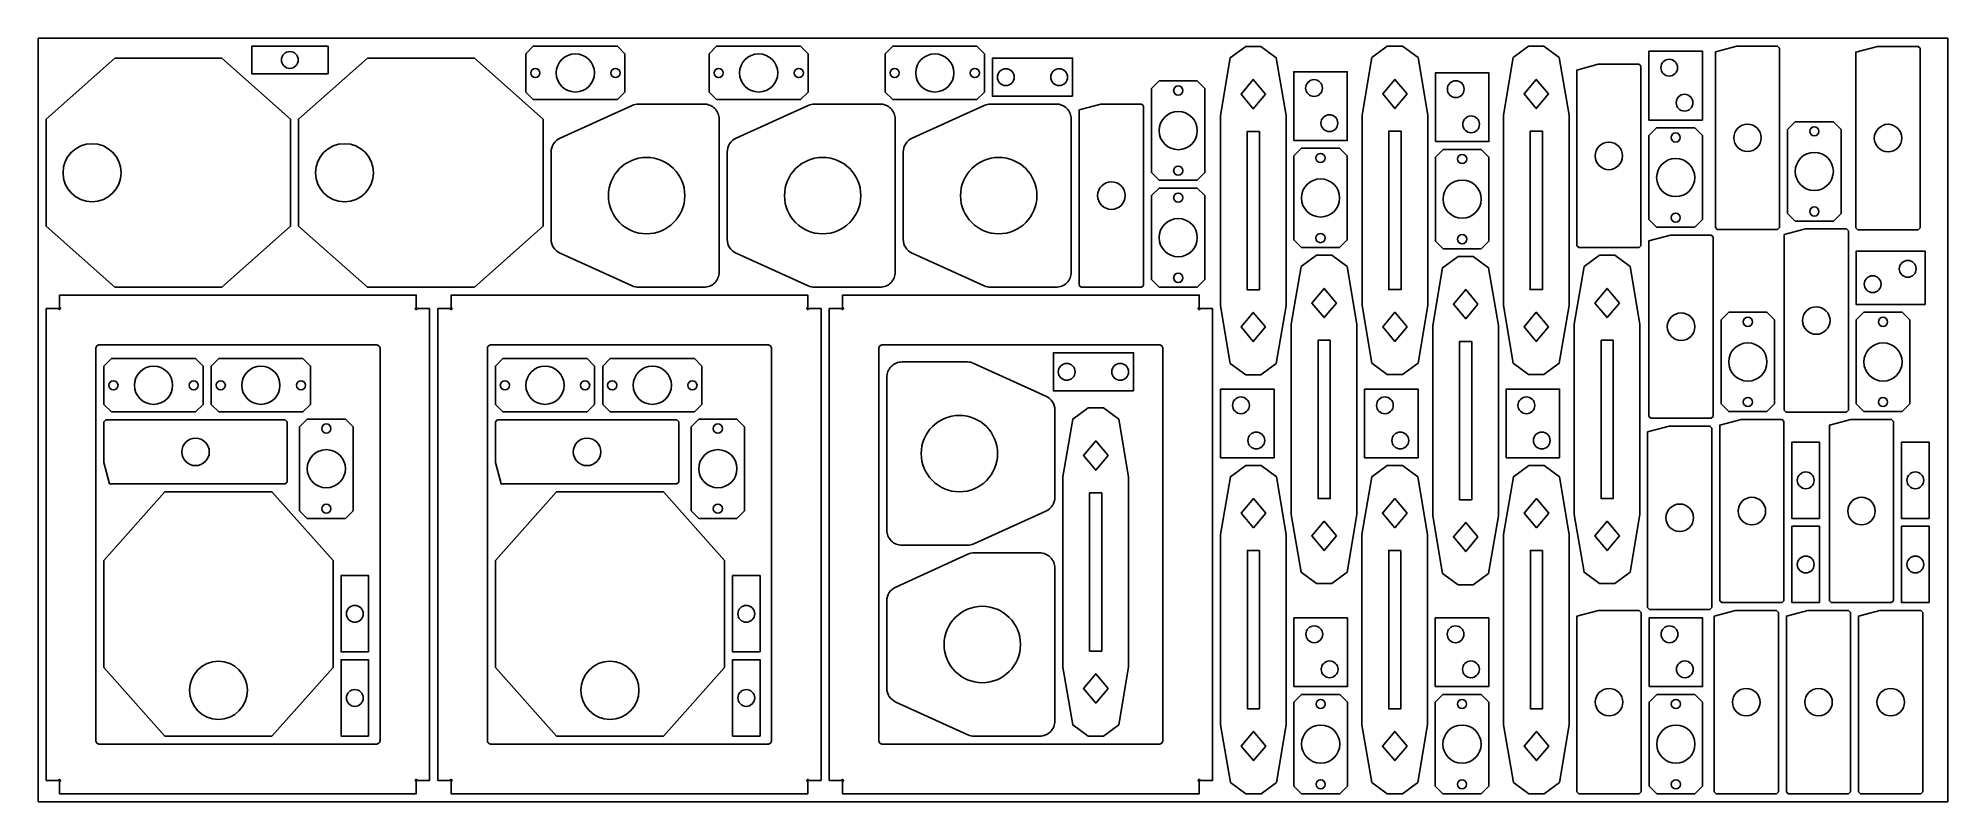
# Model space of a CAD drawing. Header units: metres. Extents: x 0 to 2500, y 0 to 1000.
import ezdxf

# ---------------------------------------------------------------- set-up
doc = ezdxf.new("R2010")
doc.units = ezdxf.units.M

msp = doc.modelspace()

# ---------------------------------------------------------------- linework, layer by layer
for points in [[(0, 0), (2500, 0), (2500, 1000), (0, 1000)], [(379.5, 989.5), (279.5, 989.5), (279.5, 953.5), (379.5, 953.5)], [(648.2, 989.5), (638.2, 979.5), (638.2, 929.5), (648.2, 919.5), (758.2, 919.5), (768.2, 929.5), (768.2, 979.5), (758.2, 989.5)], [(888.2, 989.5), (878.2, 979.5), (878.2, 929.5), (888.2, 919.5), (998.2, 919.5), (1008.2, 929.5), (1008.2, 979.5), (998.2, 989.5)], [(1118.8, 989.5), (1108.8, 979.5), (1108.8, 929.5), (1118.8, 919.5), (1228.8, 919.5), (1238.8, 929.5), (1238.8, 979.5), (1228.8, 989.5)], [(1633.8, 898.8), (1620.9, 974.4), (1600.8, 989.2), (1580.8, 989.2), (1560.6, 974.4), (1547.8, 898.8), (1547.8, 649.7), (1560.6, 574.1), (1580.8, 559.2), (1600.8, 559.2), (1620.9, 574.1), (1633.8, 649.7)], [(1819.2, 899), (1806.4, 974.7), (1786.2, 989.5), (1766.2, 989.5), (1746.1, 974.7), (1733.2, 899), (1733.2, 650), (1746.1, 574.3), (1766.2, 559.5), (1786.2, 559.5), (1806.4, 574.3), (1819.2, 650)], [(2004.2, 899), (1991.4, 974.7), (1971.2, 989.5), (1951.2, 989.5), (1931.1, 974.7), (1918.2, 899), (1918.2, 650), (1931.1, 574.3), (1951.2, 559.5), (1971.2, 559.5), (1991.4, 574.3), (2004.2, 650)], [(2108.8, 892.8), (2178.8, 892.8), (2178.8, 982.8), (2108.8, 982.8)], [(2195.8, 752), (2198.2, 749.5), (2277.2, 749.5), (2279.8, 752), (2279.8, 987), (2277.2, 989.5), (2223.8, 989.5), (2195.8, 982)], [(2379.8, 751.8), (2382.2, 749.2), (2461.2, 749.2), (2463.8, 751.8), (2463.8, 986.8), (2461.2, 989.2), (2407.8, 989.2), (2379.8, 981.7)], [(10.5, 753.8), (100.5, 673.8), (240.5, 673.8), (330.5, 753.8), (330.5, 893.8), (240.5, 973.8), (100.5, 973.8), (10.5, 893.8)], [(341, 753.8), (431, 673.8), (571, 673.8), (661, 753.8), (661, 893.8), (571, 973.8), (431, 973.8), (341, 893.8)], [(1354.2, 924), (1354.2, 974), (1249.2, 974), (1249.2, 924)], [(1643.8, 866), (1713.8, 866), (1713.8, 956), (1643.8, 956)], [(1829.2, 864.5), (1899.2, 864.5), (1899.2, 954.5), (1829.2, 954.5)], [(2014.2, 728.2), (2016.8, 725.8), (2095.8, 725.8), (2098.2, 728.2), (2098.2, 963.2), (2095.8, 965.8), (2042.2, 965.8), (2014.2, 958.2)], [(1527.5, 934), (1517.5, 944), (1467.5, 944), (1457.5, 934), (1457.5, 824), (1467.5, 814), (1517.5, 814), (1527.5, 824)], [(1606.8, 926.7), (1590.8, 907.6), (1574.7, 926.7), (1590.8, 945.9)], [(1792.3, 927), (1776.2, 907.8), (1760.2, 927), (1776.2, 946.1)], [(1977.3, 927), (1961.2, 907.8), (1945.2, 927), (1961.2, 946.1)], [(1363, 676.2), (1365.5, 673.8), (1444.5, 673.8), (1447, 676.2), (1447, 911.2), (1444.5, 913.8), (1391, 913.8), (1363, 906.2)], [(1598.8, 878), (1598.8, 670.5), (1582.8, 670.5), (1582.8, 878)], [(1784.2, 878.2), (1784.2, 670.8), (1768.2, 670.8), (1768.2, 878.2)], [(1969.2, 878.2), (1969.2, 670.8), (1953.2, 670.8), (1953.2, 878.2)], [(2178.8, 872.5), (2168.8, 882.5), (2118.8, 882.5), (2108.8, 872.5), (2108.8, 762.5), (2118.8, 752.5), (2168.8, 752.5), (2178.8, 762.5)], [(2360.2, 880.5), (2350.2, 890.5), (2300.2, 890.5), (2290.2, 880.5), (2290.2, 770.5), (2300.2, 760.5), (2350.2, 760.5), (2360.2, 770.5)], [(1713.8, 845.8), (1703.8, 855.8), (1653.8, 855.8), (1643.8, 845.8), (1643.8, 735.8), (1653.8, 725.8), (1703.8, 725.8), (1713.8, 735.8)], [(1899.2, 844.2), (1889.2, 854.2), (1839.2, 854.2), (1829.2, 844.2), (1829.2, 734.2), (1839.2, 724.2), (1889.2, 724.2), (1899.2, 734.2)], [(1527.5, 793.8), (1517.5, 803.8), (1467.5, 803.8), (1457.5, 793.8), (1457.5, 683.8), (1467.5, 673.8), (1517.5, 673.8), (1527.5, 683.8)], [(2285.8, 512.8), (2288.2, 510.2), (2367.2, 510.2), (2369.8, 512.8), (2369.8, 747.8), (2367.2, 750.2), (2313.8, 750.2), (2285.8, 742.7)], [(2108.8, 504.8), (2111.2, 502.2), (2190.2, 502.2), (2192.8, 504.8), (2192.8, 739.8), (2190.2, 742.2), (2136.8, 742.2), (2108.8, 734.7)], [(1726.5, 625.3), (1713.6, 700.9), (1693.5, 715.8), (1673.5, 715.8), (1653.4, 700.9), (1640.5, 625.3), (1640.5, 376.2), (1653.4, 300.6), (1673.5, 285.8), (1693.5, 285.8), (1713.6, 300.6), (1726.5, 376.2)], [(1911.8, 623.8), (1898.9, 699.4), (1878.8, 714.2), (1858.8, 714.2), (1838.6, 699.4), (1825.8, 623.8), (1825.8, 374.7), (1838.6, 299.1), (1858.8, 284.2), (1878.8, 284.2), (1898.9, 299.1), (1911.8, 374.7)], [(2097, 625.3), (2084.1, 700.9), (2064, 715.8), (2044, 715.8), (2023.9, 700.9), (2011, 625.3), (2011, 376.2), (2023.9, 300.6), (2044, 285.8), (2064, 285.8), (2084.1, 300.6), (2097, 376.2)], [(2470.2, 651.2), (2470.2, 721.2), (2380.2, 721.2), (2380.2, 651.2)], [(1699.6, 653.2), (1683.5, 634.1), (1667.4, 653.2), (1683.5, 672.4)], [(1884.8, 651.7), (1868.8, 632.6), (1852.7, 651.7), (1868.8, 670.9)], [(2070.1, 653.2), (2054, 634.1), (2037.9, 653.2), (2054, 672.4)], [(1606.8, 621.8), (1590.8, 602.6), (1574.7, 621.8), (1590.8, 640.9)], [(1792.3, 622), (1776.2, 602.9), (1760.2, 622), (1776.2, 641.2)], [(1977.3, 622), (1961.2, 602.9), (1945.2, 622), (1961.2, 641.2)], [(2273.2, 631), (2263.2, 641), (2213.2, 641), (2203.2, 631), (2203.2, 521), (2213.2, 511), (2263.2, 511), (2273.2, 521)], [(2450.2, 631), (2440.2, 641), (2390.2, 641), (2380.2, 631), (2380.2, 521), (2390.2, 511), (2440.2, 511), (2450.2, 521)], [(1691.5, 604.5), (1691.5, 397), (1675.5, 397), (1675.5, 604.5)], [(1876.8, 603), (1876.8, 395.5), (1860.8, 395.5), (1860.8, 603)], [(2062, 604.5), (2062, 397), (2046, 397), (2046, 604.5)], [(96, 580.5), (86, 570.5), (86, 520.5), (96, 510.5), (206, 510.5), (216, 520.5), (216, 570.5), (206, 580.5)], [(236.5, 580.5), (226.5, 570.5), (226.5, 520.5), (236.5, 510.5), (346.5, 510.5), (356.5, 520.5), (356.5, 570.5), (346.5, 580.5)], [(608.5, 580.5), (598.5, 570.5), (598.5, 520.5), (608.5, 510.5), (718.5, 510.5), (728.5, 520.5), (728.5, 570.5), (718.5, 580.5)], [(749, 580.5), (739, 570.5), (739, 520.5), (749, 510.5), (859, 510.5), (869, 520.5), (869, 570.5), (859, 580.5)], [(1434, 538), (1434, 588), (1329, 588), (1329, 538)], [(1548, 450.5), (1618, 450.5), (1618, 540.5), (1548, 540.5)], [(1736.5, 450.5), (1806.5, 450.5), (1806.5, 540.5), (1736.5, 540.5)], [(1921.8, 450.5), (1991.8, 450.5), (1991.8, 540.5), (1921.8, 540.5)], [(323.5, 416.2), (326, 418.8), (326, 497.8), (323.5, 500.2), (88.5, 500.2), (86, 497.8), (86, 444.2), (93.5, 416.2)], [(412.2, 491.2), (402.2, 501.2), (352.2, 501.2), (342.2, 491.2), (342.2, 381.2), (352.2, 371.2), (402.2, 371.2), (412.2, 381.2)], [(836, 416.2), (838.5, 418.8), (838.5, 497.8), (836, 500.2), (601, 500.2), (598.5, 497.8), (598.5, 444.2), (606, 416.2)], [(924.8, 491.2), (914.8, 501.2), (864.8, 501.2), (854.8, 491.2), (854.8, 381.2), (864.8, 371.2), (914.8, 371.2), (924.8, 381.2)], [(1427.5, 425.5), (1414.6, 501.2), (1394.5, 516), (1374.5, 516), (1354.4, 501.2), (1341.5, 425.5), (1341.5, 176.5), (1354.4, 100.8), (1374.5, 86), (1394.5, 86), (1414.6, 100.8), (1427.5, 176.5)], [(2201.5, 263.2), (2204, 260.8), (2283, 260.8), (2285.5, 263.2), (2285.5, 498.2), (2283, 500.8), (2229.5, 500.8), (2201.5, 493.2)], [(2345, 263.2), (2347.5, 260.8), (2426.5, 260.8), (2429, 263.2), (2429, 498.2), (2426.5, 500.8), (2373, 500.8), (2345, 493.2)], [(2107, 254.5), (2109.5, 252), (2188.5, 252), (2191, 254.5), (2191, 489.5), (2188.5, 492), (2135, 492), (2107, 484.5)], [(1400.6, 453.5), (1384.5, 434.3), (1368.4, 453.5), (1384.5, 472.6)], [(2332, 371), (2332, 471), (2296, 471), (2296, 371)], [(2475.5, 371), (2475.5, 471), (2439.5, 471), (2439.5, 371)], [(1634, 350), (1621.1, 425.7), (1601, 440.5), (1581, 440.5), (1560.9, 425.7), (1548, 350), (1548, 101), (1560.9, 25.3), (1581, 10.5), (1601, 10.5), (1621.1, 25.3), (1634, 101)], [(1819, 350), (1806.1, 425.7), (1786, 440.5), (1766, 440.5), (1745.9, 425.7), (1733, 350), (1733, 101), (1745.9, 25.3), (1766, 10.5), (1786, 10.5), (1806.1, 25.3), (1819, 101)], [(2004.5, 350), (1991.6, 425.7), (1971.5, 440.5), (1951.5, 440.5), (1931.4, 425.7), (1918.5, 350), (1918.5, 101), (1931.4, 25.3), (1951.5, 10.5), (1971.5, 10.5), (1991.6, 25.3), (2004.5, 101)], [(306, 86), (386, 176), (386, 316), (306, 406), (166, 406), (86, 316), (86, 176), (166, 86)], [(818.5, 86), (898.5, 176), (898.5, 316), (818.5, 406), (678.5, 406), (598.5, 316), (598.5, 176), (678.5, 86)], [(1392.5, 404.7), (1392.5, 197.3), (1376.5, 197.3), (1376.5, 404.7)], [(1607.1, 378), (1591, 358.8), (1574.9, 378), (1591, 397.1)], [(1792.1, 378), (1776, 358.8), (1759.9, 378), (1776, 397.1)], [(1977.6, 378), (1961.5, 358.8), (1945.4, 378), (1961.5, 397.1)], [(1699.6, 348.3), (1683.5, 329.1), (1667.4, 348.3), (1683.5, 367.4)], [(1884.8, 346.8), (1868.8, 327.6), (1852.7, 346.8), (1868.8, 365.9)], [(2070.1, 348.3), (2054, 329.1), (2037.9, 348.3), (2054, 367.4)], [(2332, 260.8), (2332, 360.8), (2296, 360.8), (2296, 260.8)], [(2475.5, 260.8), (2475.5, 360.8), (2439.5, 360.8), (2439.5, 260.8)], [(1599, 329.2), (1599, 121.8), (1583, 121.8), (1583, 329.2)], [(1784, 329.2), (1784, 121.8), (1768, 121.8), (1768, 329.2)], [(1969.5, 329.2), (1969.5, 121.8), (1953.5, 121.8), (1953.5, 329.2)], [(432.5, 196.2), (432.5, 296.2), (396.5, 296.2), (396.5, 196.2)], [(945, 196.2), (945, 296.2), (909, 296.2), (909, 196.2)], [(2014.5, 13), (2017, 10.5), (2096, 10.5), (2098.5, 13), (2098.5, 248), (2096, 250.5), (2042.5, 250.5), (2014.5, 243)], [(2194.2, 13), (2196.8, 10.5), (2275.8, 10.5), (2278.2, 13), (2278.2, 248), (2275.8, 250.5), (2222.2, 250.5), (2194.2, 243)], [(2288.8, 13), (2291.2, 10.5), (2370.2, 10.5), (2372.8, 13), (2372.8, 248), (2370.2, 250.5), (2316.8, 250.5), (2288.8, 243)], [(2383.2, 13), (2385.8, 10.5), (2464.8, 10.5), (2467.2, 13), (2467.2, 248), (2464.8, 250.5), (2411.2, 250.5), (2383.2, 243)], [(1644, 150.8), (1714, 150.8), (1714, 240.8), (1644, 240.8)], [(1829, 150.8), (1899, 150.8), (1899, 240.8), (1829, 240.8)], [(2109, 150.8), (2179, 150.8), (2179, 240.8), (2109, 240.8)], [(432.5, 86), (432.5, 186), (396.5, 186), (396.5, 86)], [(945, 86), (945, 186), (909, 186), (909, 86)], [(1400.6, 148.5), (1384.5, 129.4), (1368.4, 148.5), (1384.5, 167.7)], [(1714, 130.5), (1704, 140.5), (1654, 140.5), (1644, 130.5), (1644, 20.5), (1654, 10.5), (1704, 10.5), (1714, 20.5)], [(1899, 130.5), (1889, 140.5), (1839, 140.5), (1829, 130.5), (1829, 20.5), (1839, 10.5), (1889, 10.5), (1899, 20.5)], [(2179, 130.5), (2169, 140.5), (2119, 140.5), (2109, 130.5), (2109, 20.5), (2119, 10.5), (2169, 10.5), (2179, 20.5)], [(1607.1, 73), (1591, 53.9), (1574.9, 73), (1591, 92.2)], [(1792.1, 73), (1776, 53.9), (1759.9, 73), (1776, 92.2)], [(1977.6, 73), (1961.5, 53.9), (1945.4, 73), (1961.5, 92.2)]]:
    msp.add_lwpolyline(points, close=True)
for points in [[(340.5, 971.5, -1), (318.5, 971.5, -1)], [(728.2, 954.5, -1), (678.2, 954.5, -1)], [(968.2, 954.5, -1), (918.2, 954.5, -1)], [(1198.8, 954.5, -1), (1148.8, 954.5, -1)], [(656.8, 954.5, -1), (644.8, 954.5, -1)], [(761.8, 954.5, -1), (749.8, 954.5, -1)], [(896.8, 954.5, -1), (884.8, 954.5, -1)], [(1001.8, 954.5, -1), (989.8, 954.5, -1)], [(1127.2, 954.5, -1), (1115.2, 954.5, -1)], [(1232.2, 954.5, -1), (1220.2, 954.5, -1)], [(1277.8, 949, -1), (1255.8, 949, -1)], [(1347.7, 949, -1), (1325.7, 949, -1)], [(2135.3, 950.4, -1), (2135.3, 972.4, -1)], [(1492.5, 925.5, -1), (1492.5, 937.5, -1)], [(1670.3, 923.7, -1), (1670.3, 945.7, -1)], [(1855.8, 922.2, -1), (1855.8, 944.2, -1)], [(2155.4, 904.5, -1), (2155.4, 926.5, -1)], [(671.5, 736.6, 0.294108), (683.2, 718.4), (777.6, 675.5, 0.107063), (785.8, 673.8), (871.5, 673.8, 0.414214), (891.5, 693.8), (891.5, 893.8, 0.414214), (871.5, 913.8), (785.8, 913.8, 0.107063), (777.6, 912), (683.2, 869.1, 0.294108), (671.5, 850.9)], [(902, 736.6, 0.294108), (913.7, 718.4), (1008.1, 675.5, 0.107063), (1016.3, 673.8), (1102, 673.8, 0.414214), (1122, 693.8), (1122, 893.8, 0.414214), (1102, 913.8), (1016.3, 913.8, 0.107063), (1008.1, 912), (913.7, 869.1, 0.294108), (902, 850.9)], [(1132.5, 736.6, 0.294108), (1144.2, 718.4), (1238.6, 675.5, 0.107063), (1246.8, 673.8), (1332.5, 673.8, 0.414214), (1352.5, 693.8), (1352.5, 893.8, 0.414214), (1332.5, 913.8), (1246.8, 913.8, 0.107063), (1238.6, 912), (1144.2, 869.1, 0.294108), (1132.5, 850.9)], [(1492.5, 854, -1), (1492.5, 904, -1)], [(1690.4, 877.7, -1), (1690.4, 899.7, -1)], [(1875.9, 876.2, -1), (1875.9, 898.2, -1)], [(2143.8, 864, -1), (2143.8, 876, -1)], [(2237.8, 851.5, -1), (2237.8, 887.5, -1)], [(2325.2, 872, -1), (2325.2, 884, -1)], [(2421.8, 851.2, -1), (2421.8, 887.2, -1)], [(70.5, 785.8, -1), (70.5, 861.8, -1)], [(401, 785.8, -1), (401, 861.8, -1)], [(2056.2, 827.8, -1), (2056.2, 863.8, -1)], [(2325.2, 800.5, -1), (2325.2, 850.5, -1)], [(796.5, 743.8, -1), (796.5, 843.8, -1)], [(1027, 743.8, -1), (1027, 843.8, -1)], [(1257.5, 743.8, -1), (1257.5, 843.8, -1)], [(1492.5, 820.5, -1), (1492.5, 832.5, -1)], [(1678.8, 837.2, -1), (1678.8, 849.2, -1)], [(1864.2, 835.8, -1), (1864.2, 847.8, -1)], [(2143.8, 792.5, -1), (2143.8, 842.5, -1)], [(1405, 775.8, -1), (1405, 811.8, -1)], [(1678.8, 765.8, -1), (1678.8, 815.8, -1)], [(1864.2, 764.2, -1), (1864.2, 814.2, -1)], [(1492.5, 785.2, -1), (1492.5, 797.2, -1)], [(2325.2, 767, -1), (2325.2, 779, -1)], [(1492.5, 713.8, -1), (1492.5, 763.8, -1)], [(2143.8, 759, -1), (2143.8, 771, -1)], [(1678.8, 732.2, -1), (1678.8, 744.2, -1)], [(1864.2, 730.8, -1), (1864.2, 742.8, -1)], [(2458.5, 697.9, -1), (2436.5, 697.9, -1)], [(1492.5, 680.2, -1), (1492.5, 692.2, -1)], [(2412.6, 677.8, -1), (2390.6, 677.8, -1)], [(512.5, 646), (496.3, 646, -2.414214), (495, 647.3), (495, 663.5), (28, 663.5), (28, 647.3, -2.414214), (26.7, 646), (10.5, 646), (10.5, 28), (26.7, 28, -2.414214), (28, 26.7), (28, 10.5), (495, 10.5), (495, 26.7, -2.414214), (496.3, 28), (512.5, 28)], [(1025, 646), (1008.8, 646, -2.414214), (1007.5, 647.3), (1007.5, 663.5), (540.5, 663.5), (540.5, 647.3, -2.414214), (539.2, 646), (523, 646), (523, 28), (539.2, 28, -2.414214), (540.5, 26.7), (540.5, 10.5), (1007.5, 10.5), (1007.5, 26.7, -2.414214), (1008.8, 28), (1025, 28)], [(1537.5, 646), (1521.3, 646, -2.414214), (1520, 647.3), (1520, 663.5), (1053, 663.5), (1053, 647.3, -2.414214), (1051.7, 646), (1035.5, 646), (1035.5, 28), (1051.7, 28, -2.414214), (1053, 26.7), (1053, 10.5), (1520, 10.5), (1520, 26.7, -2.414214), (1521.3, 28), (1537.5, 28)], [(2150.8, 604.2, -1), (2150.8, 640.2, -1)], [(2238.2, 622.5, -1), (2238.2, 634.5, -1)], [(2327.8, 612.2, -1), (2327.8, 648.2, -1)], [(2415.2, 622.5, -1), (2415.2, 634.5, -1)], [(2238.2, 551, -1), (2238.2, 601, -1)], [(2415.2, 551, -1), (2415.2, 601, -1)], [(75.5, 80.5), (75.5, 593.5, -0.414214), (80.5, 598.5), (442.5, 598.5, -0.414214), (447.5, 593.5), (447.5, 80.5, -0.414214), (442.5, 75.5), (80.5, 75.5, -0.414214)], [(588, 80.5), (588, 593.5, -0.414214), (593, 598.5), (955, 598.5, -0.414214), (960, 593.5), (960, 80.5, -0.414214), (955, 75.5), (593, 75.5, -0.414214)], [(1100.5, 80.5), (1100.5, 593.5, -0.414214), (1105.5, 598.5), (1467.5, 598.5, -0.414214), (1472.5, 593.5), (1472.5, 80.5, -0.414214), (1467.5, 75.5), (1105.5, 75.5, -0.414214)], [(1331, 513.1, 0.294108), (1319.3, 531.3), (1224.9, 574.2, 0.107063), (1216.7, 576), (1131, 576, 0.414214), (1111, 556), (1111, 356, 0.414214), (1131, 336), (1216.7, 336, 0.107063), (1224.9, 337.8), (1319.3, 380.7, 0.294108), (1331, 398.9)], [(104.5, 545.5, -1), (92.5, 545.5, -1)], [(176, 545.5, -1), (126, 545.5, -1)], [(209.5, 545.5, -1), (197.5, 545.5, -1)], [(245, 545.5, -1), (233, 545.5, -1)], [(316.5, 545.5, -1), (266.5, 545.5, -1)], [(350, 545.5, -1), (338, 545.5, -1)], [(617, 545.5, -1), (605, 545.5, -1)], [(688.5, 545.5, -1), (638.5, 545.5, -1)], [(722, 545.5, -1), (710, 545.5, -1)], [(757.5, 545.5, -1), (745.5, 545.5, -1)], [(829, 545.5, -1), (779, 545.5, -1)], [(862.5, 545.5, -1), (850.5, 545.5, -1)], [(1357.5, 563, -1), (1335.5, 563, -1)], [(1427.5, 563, -1), (1405.5, 563, -1)], [(1574.6, 508.2, -1), (1574.6, 530.2, -1)], [(1763.1, 508.2, -1), (1763.1, 530.2, -1)], [(1948.3, 508.2, -1), (1948.3, 530.2, -1)], [(2238.2, 517.5, -1), (2238.2, 529.5, -1)], [(2415.2, 517.5, -1), (2415.2, 529.5, -1)], [(1206, 506, -1), (1206, 406, -1)], [(224, 458.2, -1), (188, 458.2, -1)], [(377.2, 482.8, -1), (377.2, 494.8, -1)], [(736.5, 458.2, -1), (700.5, 458.2, -1)], [(889.8, 482.8, -1), (889.8, 494.8, -1)], [(1594.7, 462.2, -1), (1594.7, 484.2, -1)], [(1783.2, 462.2, -1), (1783.2, 484.2, -1)], [(1968.4, 462.2, -1), (1968.4, 484.2, -1)], [(377.2, 411.2, -1), (377.2, 461.2, -1)], [(889.8, 411.2, -1), (889.8, 461.2, -1)], [(2314, 410, -1), (2314, 432, -1)], [(2457.5, 410, -1), (2457.5, 432, -1)], [(377.2, 377.8, -1), (377.2, 389.8, -1)], [(889.8, 377.8, -1), (889.8, 389.8, -1)], [(2149, 354, -1), (2149, 390, -1)], [(2243.5, 362.8, -1), (2243.5, 398.8, -1)], [(2387, 362.8, -1), (2387, 398.8, -1)], [(1111, 148.9, 0.294108), (1122.7, 130.7), (1217.1, 87.8, 0.107063), (1225.3, 86), (1311, 86, 0.414214), (1331, 106), (1331, 306, 0.414214), (1311, 326), (1225.3, 326, 0.107063), (1217.1, 324.2), (1122.7, 281.3, 0.294108), (1111, 263.1)], [(2314, 299.8, -1), (2314, 321.8, -1)], [(2457.5, 299.8, -1), (2457.5, 321.8, -1)], [(414.5, 235.2, -1), (414.5, 257.2, -1)], [(927, 235.2, -1), (927, 257.2, -1)], [(1236, 156, -1), (1236, 256, -1)], [(1670.6, 208.4, -1), (1670.6, 230.4, -1)], [(1855.6, 208.4, -1), (1855.6, 230.4, -1)], [(2135.6, 208.4, -1), (2135.6, 230.4, -1)], [(274, 146, -1), (198, 146, -1)], [(786.5, 146, -1), (710.5, 146, -1)], [(1690.7, 162.5, -1), (1690.7, 184.5, -1)], [(1875.7, 162.5, -1), (1875.7, 184.5, -1)], [(2155.7, 162.5, -1), (2155.7, 184.5, -1)], [(414.5, 125, -1), (414.5, 147, -1)], [(927, 125, -1), (927, 147, -1)], [(1679, 122, -1), (1679, 134, -1)], [(1864, 122, -1), (1864, 134, -1)], [(2056.5, 112.5, -1), (2056.5, 148.5, -1)], [(2144, 122, -1), (2144, 134, -1)], [(2236.2, 112.5, -1), (2236.2, 148.5, -1)], [(2330.8, 112.5, -1), (2330.8, 148.5, -1)], [(2425.2, 112.5, -1), (2425.2, 148.5, -1)], [(1679, 50.5, -1), (1679, 100.5, -1)], [(1864, 50.5, -1), (1864, 100.5, -1)], [(2144, 50.5, -1), (2144, 100.5, -1)], [(1679, 17, -1), (1679, 29, -1)], [(1864, 17, -1), (1864, 29, -1)], [(2144, 17, -1), (2144, 29, -1)]]:
    msp.add_lwpolyline(points, format="xyb", close=True)

doc.saveas('drawing.dxf')
